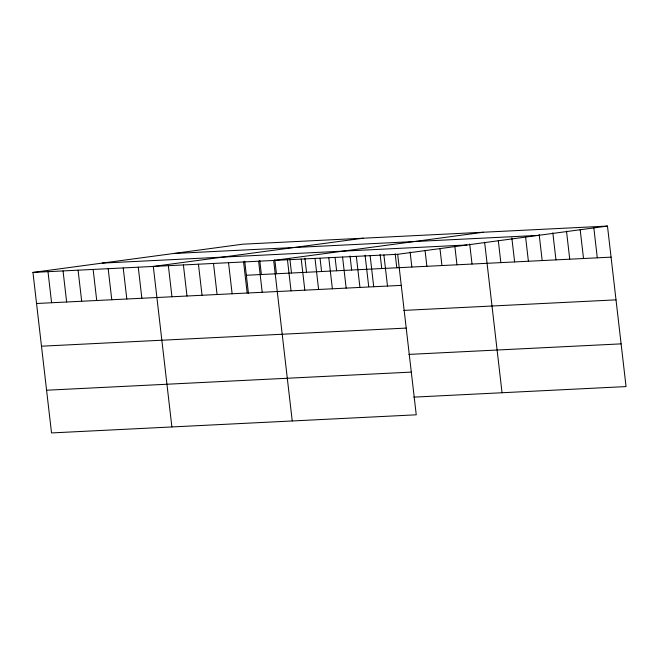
<?xml version="1.0" encoding="UTF-8"?>
<svg xmlns="http://www.w3.org/2000/svg" width="659" height="659" viewBox="0 0 659 659"><rect width="100%" height="100%" fill="white"/><g stroke="black" fill="none" stroke-linecap="round" stroke-linejoin="round"><path stroke-width="0.99" d="M32.95 272.422L397.674 254.3L416.249 414.808L51.526 432.93L32.95 272.422L242.751 244.192L607.474 226.07L626.05 386.578L413.778 397.13M363.109 238.212L153.308 266.442L171.884 426.95M483.475 232.232L273.666 260.462L292.242 420.969M397.674 254.3L607.474 226.07M173.515 253.509L538.246 235.387M102.186 263.106L466.91 244.983M246.351 275.264L611.074 257.142M36.542 303.494L401.273 285.372M403.745 310.405L616.017 299.853M41.484 346.206L406.216 328.083M408.835 354.41L621.107 343.866M46.583 390.219L411.307 372.096M593.817 227.759L597.293 257.826M580.151 229.439L583.52 258.509M566.493 231.128L569.738 259.193M552.827 232.816L555.957 259.877M539.169 234.505L542.184 260.56M525.618 237.191L528.403 261.252M511.837 237.874L514.621 261.936M498.295 240.568L500.848 262.62M484.629 242.257L502.043 392.739M469.702 244.003L472.025 264.053M454.776 245.758L456.975 264.794M439.957 248.509L441.934 265.544M425.03 250.255L426.884 266.294M410.104 252.002L411.842 267.043M395.169 253.756L396.8 267.785M383.9 254.984L387.492 286.055M380.128 254.506L381.75 268.534M370.119 255.667L373.711 286.739M365.086 255.247L368.711 286.574M356.338 256.351L359.938 287.423M350.036 255.997L351.659 270.033M342.565 257.035L346.156 288.107M335.11 257.751L336.617 270.775M328.783 257.718L332.375 288.79M320.068 258.493L321.576 271.524M315.002 258.402L318.602 289.474M304.903 258.237L306.526 272.274M301.229 259.086L304.82 290.166M289.861 258.987L291.484 273.024M287.448 259.778L291.039 290.85M274.811 259.737L276.434 273.765M259.77 260.486L261.392 274.515M258.625 261.203L262.216 292.283M244.72 261.228L248.468 293.568M243.583 261.952L247.174 293.024M228.533 262.702L232.133 293.774M213.491 263.452L217.083 294.524M198.441 264.193L202.041 295.273M183.4 264.943L186.991 296.015M168.358 265.692L171.95 296.764M138.266 267.183L141.858 298.263M123.217 267.933L126.816 299.005M108.175 268.683L111.766 299.754M93.133 269.432L96.725 300.504M78.083 270.182L81.683 301.254M63.042 270.923L66.633 301.995M47.992 271.673L51.591 302.745"/></g></svg>
